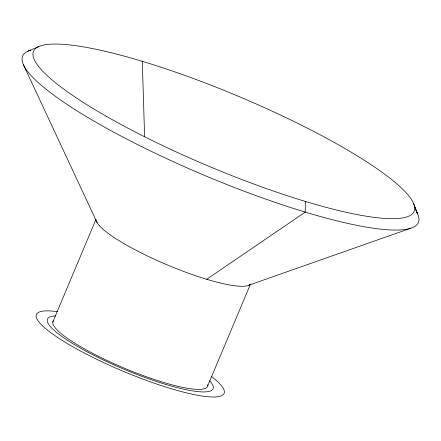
<?xml version="1.0" encoding="UTF-8"?>
<svg xmlns="http://www.w3.org/2000/svg" width="441" height="441" viewBox="0 0 441 441"><rect width="100%" height="100%" fill="white"/><g stroke="black" fill="none" stroke-linecap="round" stroke-linejoin="round"><path stroke-width="0.66" d="M305.332 201.416L305.249 212.099L206.702 279.28M52.799 322.057L96.017 219.249M207.728 385.803L250.538 283.976M141.903 61.641L142.311 61.321L144.609 136.699M27.755 51.272L38.444 46.735M248.884 285.206L410.543 228.306M23.307 64.502L97.108 222.65M416.436 211.063L414.275 206.107L417.693 214.039L413.471 203.279M211.421 376.438A101.799 18.726 22.8 0 1 187.16 393.036A101.799 18.726 22.8 0 1 62.501 340.628A101.799 18.726 22.8 0 1 57.424 311.693M209.646 380.726A89.821 16.521 22.8 0 1 123.921 369.189A89.821 16.521 22.8 0 1 55.527 315.965M207.744 384.695A83.834 15.424 22.8 0 1 126.12 368.913A83.834 15.424 22.8 0 1 53.488 320.64M250.383 284.125A83.834 15.424 22.8 0 1 170.75 266.353A83.834 15.424 22.8 0 1 96.248 220.676M416.695 212.033A214.651 39.486 22.8 0 1 205.958 175.987A214.651 39.486 22.8 0 1 30.793 50.131M106.573 116.441A206.443 37.976 22.8 0 0 412.892 213.345A206.443 37.976 22.8 0 0 152.002 64.32A206.443 37.976 22.8 0 0 106.573 116.441"/></g></svg>
